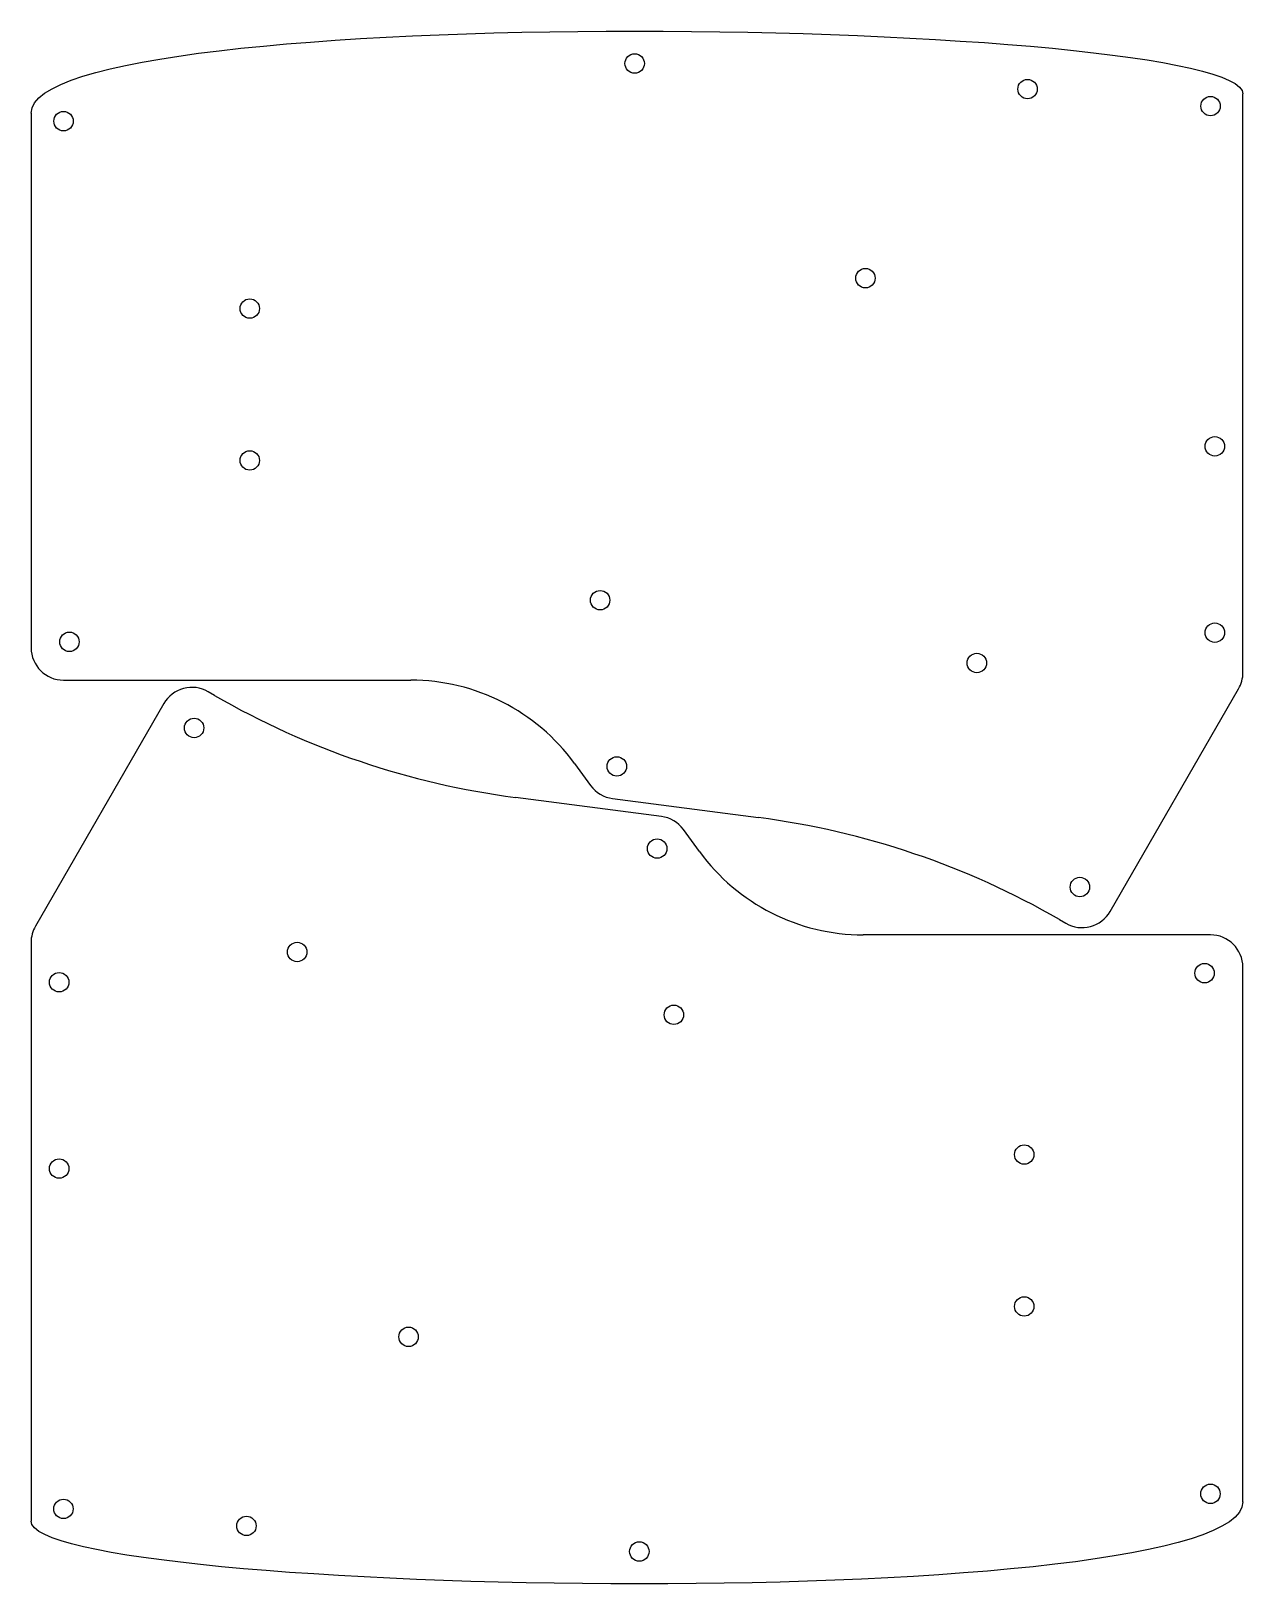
# Model space of a CAD drawing. Header units: millimetres. Extents: x 1 to 150, y 57 to 249.
import ezdxf

# ---------------------------------------------------------------- set-up
doc = ezdxf.new("R2010")
doc.units = ezdxf.units.MM

msp = doc.modelspace()

# ---------------------------------------------------------------- linework, layer by layer
at = {"color": 7, "linetype": 'Continuous', "lineweight": 25}
for p, q in [((150.32, 169.92), (150.32, 241.35)), ((0.73, 238.99), (0.73, 172.99)), ((4.73, 168.99), (47.6, 168.99)), ((23.38, 167.1), (22.58, 167.56)), ((133.92, 140.44), (149.78, 167.92)), ((17.12, 166.1), (1.26, 138.62)), ((67.8, 158.72), (69.8, 155.98)), ((78.53, 152.17), (60.52, 154.51)), ((72.51, 154.37), (90.52, 152.03)), ((83.24, 147.82), (81.24, 150.56)), ((127.66, 139.44), (128.46, 138.98)), ((0.72, 136.62), (0.72, 65.19)), ((146.31, 137.55), (103.44, 137.55)), ((150.31, 67.55), (150.31, 133.55))]:
    msp.add_line(p, q, dxfattribs=at)
for centre in [(75.23, 245.11), (123.73, 241.95), (146.32, 239.85), (4.73, 237.99), (103.72, 218.61), (27.72, 214.86), (146.85, 197.85), (27.72, 196.11), (70.97, 178.86), (5.46, 173.72), (146.85, 174.85), (117.47, 171.11), (20.85, 163.09), (73.03, 158.34), (78.01, 148.2), (130.19, 143.45), (33.57, 135.43), (4.19, 131.7), (145.58, 132.82), (80.07, 127.68), (123.32, 110.43), (4.19, 108.7), (123.32, 91.68), (47.32, 87.93), (146.31, 68.55), (4.72, 66.69), (27.31, 64.59), (75.81, 61.43)]:
    msp.add_circle(centre, 1.2, dxfattribs=at)
for centre, radius, start, end in [((4.73, 172.99), 4, 180, 270), ((47.6, 143.99), 25, 36.1021, 90), ((146.32, 169.92), 4, 330, 0), ((20.58, 164.1), 4, 59.9752, 150), ((73.42, 253.68), 100, 239.9752, 262.5884), ((73.03, 158.34), 4, 216.1021, 262.5884), ((78.01, 148.2), 4, 36.1021, 82.5884), ((77.62, 52.86), 100, 59.9752, 82.5884), ((103.44, 162.55), 25, 216.1021, 270), ((130.46, 142.44), 4, 239.9752, 330), ((4.72, 136.62), 4, 150, 180), ((146.31, 133.55), 4, 0, 90)]:
    msp.add_arc(centre, radius, start, end, dxfattribs=at)
for points in [[(0.73, 238.99), (0.73, 246.02), (74.96, 252.2), (150.32, 246.02), (150.32, 241.35)], [(150.31, 67.55), (150.31, 60.52), (76.08, 54.34), (0.72, 60.52), (0.72, 65.19)]]:
    msp.add_open_spline(points, degree=3, knots=[0, 0, 0, 0, 0.499912, 1, 1, 1, 1], dxfattribs=at)

doc.saveas('drawing.dxf')
